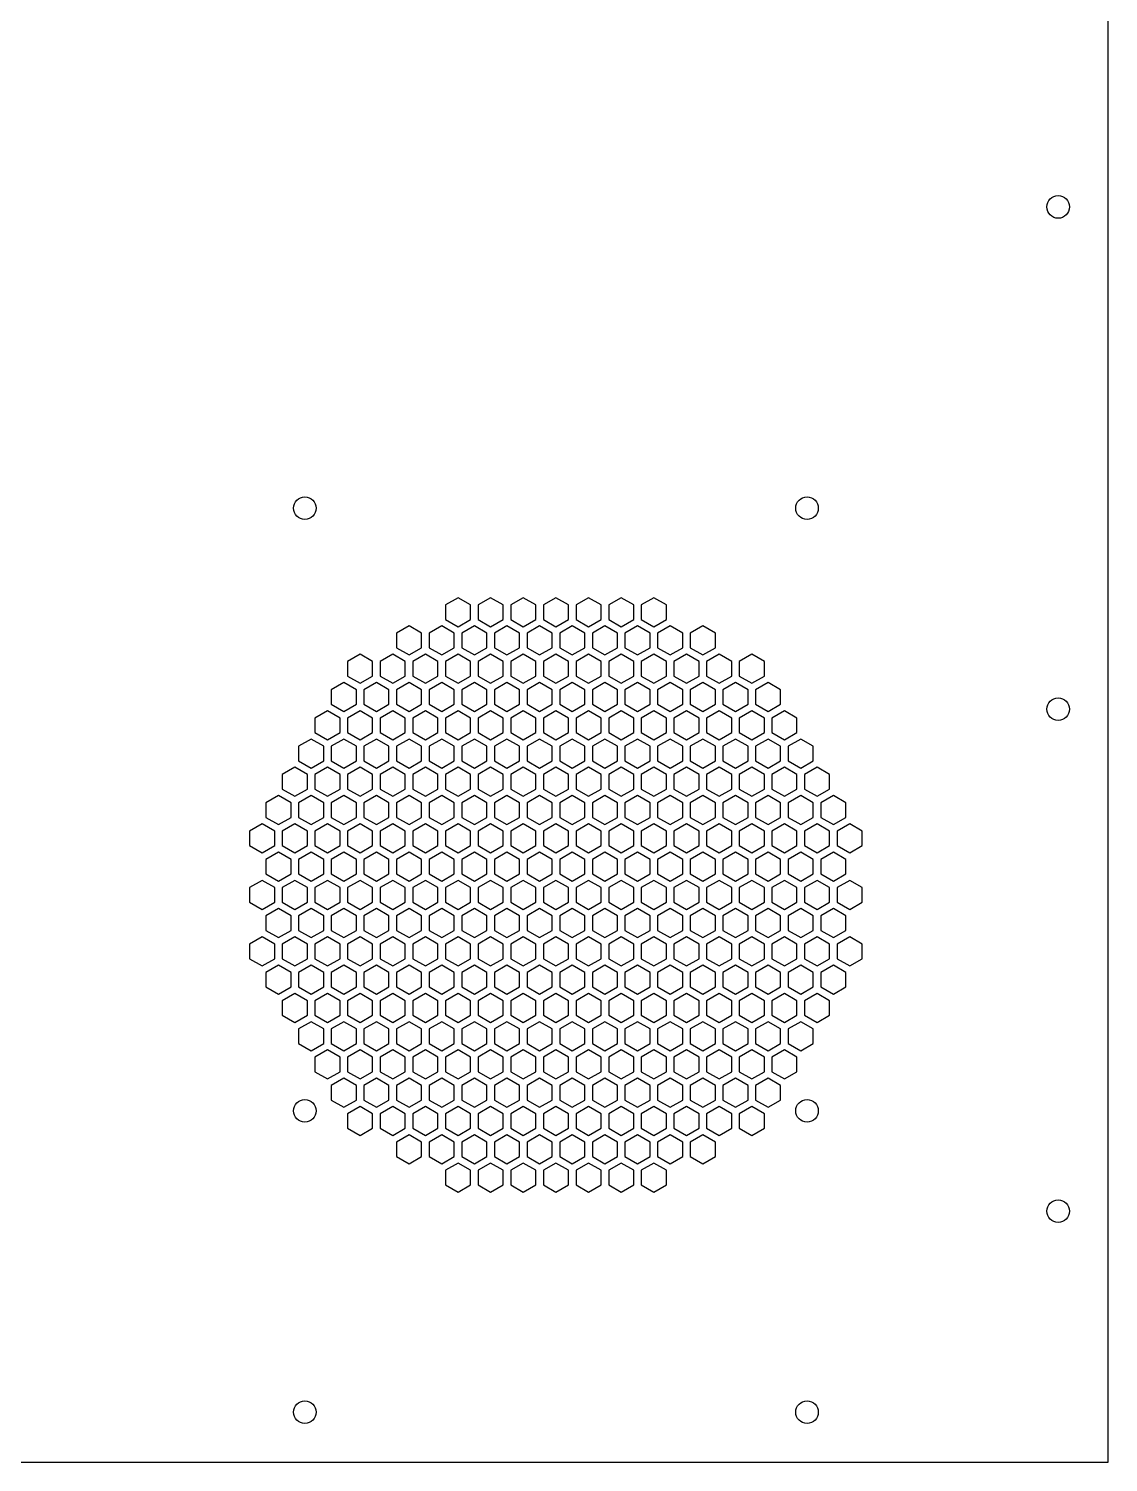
# Model space of a CAD drawing. Header units: millimetres. Extents: x 0 to 430, y 0 to 571.
# Drawn here: x 215 to 430, y 0 to 285.5 of the extents above; entities that cross this region are included whole.
import ezdxf

# ---------------------------------------------------------------- set-up
doc = ezdxf.new("R2010")
doc.units = ezdxf.units.MM
doc.layers.add('CUT', color=1, linetype='CONTINUOUS')

msp = doc.modelspace()

# ---------------------------------------------------------------- linework, layer by layer
at = {"layer": 'CUT'}
for p, q in [((430, 0), (430, 571)), ((0, 0), (430, 0))]:
    msp.add_line(p, q, dxfattribs=at)
for points in [[(303, 170.735), (300.5, 172.1784), (298, 170.735), (298, 167.8483), (300.5, 166.4049), (303, 167.8483)], [(309.5, 170.735), (307, 172.1784), (304.5, 170.735), (304.5, 167.8483), (307, 166.4049), (309.5, 167.8483)], [(316, 170.735), (313.5, 172.1784), (311, 170.735), (311, 167.8483), (313.5, 166.4049), (316, 167.8483)], [(322.5, 170.735), (320, 172.1784), (317.5, 170.735), (317.5, 167.8483), (320, 166.4049), (322.5, 167.8483)], [(329, 170.735), (326.5, 172.1784), (324, 170.735), (324, 167.8483), (326.5, 166.4049), (329, 167.8483)], [(335.5, 170.735), (333, 172.1784), (330.5, 170.735), (330.5, 167.8483), (333, 166.4049), (335.5, 167.8483)], [(342, 170.735), (339.5, 172.1784), (337, 170.735), (337, 167.8483), (339.5, 166.4049), (342, 167.8483)], [(293.25, 165.1059), (290.75, 166.5492), (288.25, 165.1059), (288.25, 162.2191), (290.75, 160.7757), (293.25, 162.2191)], [(299.75, 165.1059), (297.25, 166.5492), (294.75, 165.1059), (294.75, 162.2191), (297.25, 160.7757), (299.75, 162.2191)], [(306.25, 165.1059), (303.75, 166.5492), (301.25, 165.1059), (301.25, 162.2191), (303.75, 160.7757), (306.25, 162.2191)], [(312.75, 165.1059), (310.25, 166.5492), (307.75, 165.1059), (307.75, 162.2191), (310.25, 160.7757), (312.75, 162.2191)], [(319.25, 165.1059), (316.75, 166.5492), (314.25, 165.1059), (314.25, 162.2191), (316.75, 160.7757), (319.25, 162.2191)], [(325.75, 165.1059), (323.25, 166.5492), (320.75, 165.1059), (320.75, 162.2191), (323.25, 160.7757), (325.75, 162.2191)], [(332.25, 165.1059), (329.75, 166.5492), (327.25, 165.1059), (327.25, 162.2191), (329.75, 160.7757), (332.25, 162.2191)], [(338.75, 165.1059), (336.25, 166.5492), (333.75, 165.1059), (333.75, 162.2191), (336.25, 160.7757), (338.75, 162.2191)], [(345.25, 165.1059), (342.75, 166.5492), (340.25, 165.1059), (340.25, 162.2191), (342.75, 160.7757), (345.25, 162.2191)], [(351.75, 165.1059), (349.25, 166.5492), (346.75, 165.1059), (346.75, 162.2191), (349.25, 160.7757), (351.75, 162.2191)], [(283.5, 159.4767), (281, 160.9201), (278.5, 159.4767), (278.5, 156.5899), (281, 155.1466), (283.5, 156.5899)], [(290, 159.4767), (287.5, 160.9201), (285, 159.4767), (285, 156.5899), (287.5, 155.1466), (290, 156.5899)], [(296.5, 159.4767), (294, 160.9201), (291.5, 159.4767), (291.5, 156.5899), (294, 155.1466), (296.5, 156.5899)], [(303, 159.4767), (300.5, 160.9201), (298, 159.4767), (298, 156.5899), (300.5, 155.1466), (303, 156.5899)], [(309.5, 159.4767), (307, 160.9201), (304.5, 159.4767), (304.5, 156.5899), (307, 155.1466), (309.5, 156.5899)], [(316, 159.4767), (313.5, 160.9201), (311, 159.4767), (311, 156.5899), (313.5, 155.1466), (316, 156.5899)], [(322.5, 159.4767), (320, 160.9201), (317.5, 159.4767), (317.5, 156.5899), (320, 155.1466), (322.5, 156.5899)], [(329, 159.4767), (326.5, 160.9201), (324, 159.4767), (324, 156.5899), (326.5, 155.1466), (329, 156.5899)], [(335.5, 159.4767), (333, 160.9201), (330.5, 159.4767), (330.5, 156.5899), (333, 155.1466), (335.5, 156.5899)], [(342, 159.4767), (339.5, 160.9201), (337, 159.4767), (337, 156.5899), (339.5, 155.1466), (342, 156.5899)], [(348.5, 159.4767), (346, 160.9201), (343.5, 159.4767), (343.5, 156.5899), (346, 155.1466), (348.5, 156.5899)], [(355, 159.4767), (352.5, 160.9201), (350, 159.4767), (350, 156.5899), (352.5, 155.1466), (355, 156.5899)], [(361.5, 159.4767), (359, 160.9201), (356.5, 159.4767), (356.5, 156.5899), (359, 155.1466), (361.5, 156.5899)], [(280.25, 153.8475), (277.75, 155.2909), (275.25, 153.8475), (275.25, 150.9608), (277.75, 149.5174), (280.25, 150.9608)], [(286.75, 153.8475), (284.25, 155.2909), (281.75, 153.8475), (281.75, 150.9608), (284.25, 149.5174), (286.75, 150.9608)], [(293.25, 153.8475), (290.75, 155.2909), (288.25, 153.8475), (288.25, 150.9608), (290.75, 149.5174), (293.25, 150.9608)], [(299.75, 153.8475), (297.25, 155.2909), (294.75, 153.8475), (294.75, 150.9608), (297.25, 149.5174), (299.75, 150.9608)], [(306.25, 153.8475), (303.75, 155.2909), (301.25, 153.8475), (301.25, 150.9608), (303.75, 149.5174), (306.25, 150.9608)], [(312.75, 153.8475), (310.25, 155.2909), (307.75, 153.8475), (307.75, 150.9608), (310.25, 149.5174), (312.75, 150.9608)], [(319.25, 153.8475), (316.75, 155.2909), (314.25, 153.8475), (314.25, 150.9608), (316.75, 149.5174), (319.25, 150.9608)], [(325.75, 153.8475), (323.25, 155.2909), (320.75, 153.8475), (320.75, 150.9608), (323.25, 149.5174), (325.75, 150.9608)], [(332.25, 153.8475), (329.75, 155.2909), (327.25, 153.8475), (327.25, 150.9608), (329.75, 149.5174), (332.25, 150.9608)], [(338.75, 153.8475), (336.25, 155.2909), (333.75, 153.8475), (333.75, 150.9608), (336.25, 149.5174), (338.75, 150.9608)], [(345.25, 153.8475), (342.75, 155.2909), (340.25, 153.8475), (340.25, 150.9608), (342.75, 149.5174), (345.25, 150.9608)], [(351.75, 153.8475), (349.25, 155.2909), (346.75, 153.8475), (346.75, 150.9608), (349.25, 149.5174), (351.75, 150.9608)], [(358.25, 153.8475), (355.75, 155.2909), (353.25, 153.8475), (353.25, 150.9608), (355.75, 149.5174), (358.25, 150.9608)], [(364.75, 153.8475), (362.25, 155.2909), (359.75, 153.8475), (359.75, 150.9608), (362.25, 149.5174), (364.75, 150.9608)], [(277, 148.2184), (274.5, 149.6617), (272, 148.2184), (272, 145.3316), (274.5, 143.8882), (277, 145.3316)], [(283.5, 148.2184), (281, 149.6617), (278.5, 148.2184), (278.5, 145.3316), (281, 143.8882), (283.5, 145.3316)], [(290, 148.2184), (287.5, 149.6617), (285, 148.2184), (285, 145.3316), (287.5, 143.8882), (290, 145.3316)], [(296.5, 148.2184), (294, 149.6617), (291.5, 148.2184), (291.5, 145.3316), (294, 143.8882), (296.5, 145.3316)], [(303, 148.2184), (300.5, 149.6617), (298, 148.2184), (298, 145.3316), (300.5, 143.8882), (303, 145.3316)], [(309.5, 148.2184), (307, 149.6617), (304.5, 148.2184), (304.5, 145.3316), (307, 143.8882), (309.5, 145.3316)], [(316, 148.2184), (313.5, 149.6617), (311, 148.2184), (311, 145.3316), (313.5, 143.8882), (316, 145.3316)], [(322.5, 148.2184), (320, 149.6617), (317.5, 148.2184), (317.5, 145.3316), (320, 143.8882), (322.5, 145.3316)], [(329, 148.2184), (326.5, 149.6617), (324, 148.2184), (324, 145.3316), (326.5, 143.8882), (329, 145.3316)], [(335.5, 148.2184), (333, 149.6617), (330.5, 148.2184), (330.5, 145.3316), (333, 143.8882), (335.5, 145.3316)], [(342, 148.2184), (339.5, 149.6617), (337, 148.2184), (337, 145.3316), (339.5, 143.8882), (342, 145.3316)], [(348.5, 148.2184), (346, 149.6617), (343.5, 148.2184), (343.5, 145.3316), (346, 143.8882), (348.5, 145.3316)], [(355, 148.2184), (352.5, 149.6617), (350, 148.2184), (350, 145.3316), (352.5, 143.8882), (355, 145.3316)], [(361.5, 148.2184), (359, 149.6617), (356.5, 148.2184), (356.5, 145.3316), (359, 143.8882), (361.5, 145.3316)], [(368, 148.2184), (365.5, 149.6617), (363, 148.2184), (363, 145.3316), (365.5, 143.8882), (368, 145.3316)], [(273.75, 142.5892), (271.25, 144.0326), (268.75, 142.5892), (268.75, 139.7024), (271.25, 138.2591), (273.75, 139.7024)], [(280.25, 142.5892), (277.75, 144.0326), (275.25, 142.5892), (275.25, 139.7024), (277.75, 138.2591), (280.25, 139.7024)], [(286.75, 142.5892), (284.25, 144.0326), (281.75, 142.5892), (281.75, 139.7024), (284.25, 138.2591), (286.75, 139.7024)], [(293.25, 142.5892), (290.75, 144.0326), (288.25, 142.5892), (288.25, 139.7024), (290.75, 138.2591), (293.25, 139.7024)], [(299.75, 142.5892), (297.25, 144.0326), (294.75, 142.5892), (294.75, 139.7024), (297.25, 138.2591), (299.75, 139.7024)], [(306.25, 142.5892), (303.75, 144.0326), (301.25, 142.5892), (301.25, 139.7024), (303.75, 138.2591), (306.25, 139.7024)], [(312.75, 142.5892), (310.25, 144.0326), (307.75, 142.5892), (307.75, 139.7024), (310.25, 138.2591), (312.75, 139.7024)], [(319.25, 142.5892), (316.75, 144.0326), (314.25, 142.5892), (314.25, 139.7024), (316.75, 138.2591), (319.25, 139.7024)], [(325.75, 142.5892), (323.25, 144.0326), (320.75, 142.5892), (320.75, 139.7024), (323.25, 138.2591), (325.75, 139.7024)], [(332.25, 142.5892), (329.75, 144.0326), (327.25, 142.5892), (327.25, 139.7024), (329.75, 138.2591), (332.25, 139.7024)], [(338.75, 142.5892), (336.25, 144.0326), (333.75, 142.5892), (333.75, 139.7024), (336.25, 138.2591), (338.75, 139.7024)], [(345.25, 142.5892), (342.75, 144.0326), (340.25, 142.5892), (340.25, 139.7024), (342.75, 138.2591), (345.25, 139.7024)], [(351.75, 142.5892), (349.25, 144.0326), (346.75, 142.5892), (346.75, 139.7024), (349.25, 138.2591), (351.75, 139.7024)], [(358.25, 142.5892), (355.75, 144.0326), (353.25, 142.5892), (353.25, 139.7024), (355.75, 138.2591), (358.25, 139.7024)], [(364.75, 142.5892), (362.25, 144.0326), (359.75, 142.5892), (359.75, 139.7024), (362.25, 138.2591), (364.75, 139.7024)], [(371.25, 142.5892), (368.75, 144.0326), (366.25, 142.5892), (366.25, 139.7024), (368.75, 138.2591), (371.25, 139.7024)], [(270.5, 136.96), (268, 138.4034), (265.5, 136.96), (265.5, 134.0733), (268, 132.6299), (270.5, 134.0733)], [(277, 136.96), (274.5, 138.4034), (272, 136.96), (272, 134.0733), (274.5, 132.6299), (277, 134.0733)], [(283.5, 136.96), (281, 138.4034), (278.5, 136.96), (278.5, 134.0733), (281, 132.6299), (283.5, 134.0733)], [(290, 136.96), (287.5, 138.4034), (285, 136.96), (285, 134.0733), (287.5, 132.6299), (290, 134.0733)], [(296.5, 136.96), (294, 138.4034), (291.5, 136.96), (291.5, 134.0733), (294, 132.6299), (296.5, 134.0733)], [(303, 136.96), (300.5, 138.4034), (298, 136.96), (298, 134.0733), (300.5, 132.6299), (303, 134.0733)], [(309.5, 136.96), (307, 138.4034), (304.5, 136.96), (304.5, 134.0733), (307, 132.6299), (309.5, 134.0733)], [(316, 136.96), (313.5, 138.4034), (311, 136.96), (311, 134.0733), (313.5, 132.6299), (316, 134.0733)], [(322.5, 136.96), (320, 138.4034), (317.5, 136.96), (317.5, 134.0733), (320, 132.6299), (322.5, 134.0733)], [(329, 136.96), (326.5, 138.4034), (324, 136.96), (324, 134.0733), (326.5, 132.6299), (329, 134.0733)], [(335.5, 136.96), (333, 138.4034), (330.5, 136.96), (330.5, 134.0733), (333, 132.6299), (335.5, 134.0733)], [(342, 136.96), (339.5, 138.4034), (337, 136.96), (337, 134.0733), (339.5, 132.6299), (342, 134.0733)], [(348.5, 136.96), (346, 138.4034), (343.5, 136.96), (343.5, 134.0733), (346, 132.6299), (348.5, 134.0733)], [(355, 136.96), (352.5, 138.4034), (350, 136.96), (350, 134.0733), (352.5, 132.6299), (355, 134.0733)], [(361.5, 136.96), (359, 138.4034), (356.5, 136.96), (356.5, 134.0733), (359, 132.6299), (361.5, 134.0733)], [(368, 136.96), (365.5, 138.4034), (363, 136.96), (363, 134.0733), (365.5, 132.6299), (368, 134.0733)], [(374.5, 136.96), (372, 138.4034), (369.5, 136.96), (369.5, 134.0733), (372, 132.6299), (374.5, 134.0733)], [(267.25, 131.3309), (264.75, 132.7742), (262.25, 131.3309), (262.25, 128.4441), (264.75, 127.0007), (267.25, 128.4441)], [(273.75, 131.3309), (271.25, 132.7742), (268.75, 131.3309), (268.75, 128.4441), (271.25, 127.0007), (273.75, 128.4441)], [(280.25, 131.3309), (277.75, 132.7742), (275.25, 131.3309), (275.25, 128.4441), (277.75, 127.0007), (280.25, 128.4441)], [(286.75, 131.3309), (284.25, 132.7742), (281.75, 131.3309), (281.75, 128.4441), (284.25, 127.0007), (286.75, 128.4441)], [(293.25, 131.3309), (290.75, 132.7742), (288.25, 131.3309), (288.25, 128.4441), (290.75, 127.0007), (293.25, 128.4441)], [(299.75, 131.3309), (297.25, 132.7742), (294.75, 131.3309), (294.75, 128.4441), (297.25, 127.0007), (299.75, 128.4441)], [(306.25, 131.3309), (303.75, 132.7742), (301.25, 131.3309), (301.25, 128.4441), (303.75, 127.0007), (306.25, 128.4441)], [(312.75, 131.3309), (310.25, 132.7742), (307.75, 131.3309), (307.75, 128.4441), (310.25, 127.0007), (312.75, 128.4441)], [(319.25, 131.3309), (316.75, 132.7742), (314.25, 131.3309), (314.25, 128.4441), (316.75, 127.0007), (319.25, 128.4441)], [(325.75, 131.3309), (323.25, 132.7742), (320.75, 131.3309), (320.75, 128.4441), (323.25, 127.0007), (325.75, 128.4441)], [(332.25, 131.3309), (329.75, 132.7742), (327.25, 131.3309), (327.25, 128.4441), (329.75, 127.0007), (332.25, 128.4441)], [(338.75, 131.3309), (336.25, 132.7742), (333.75, 131.3309), (333.75, 128.4441), (336.25, 127.0007), (338.75, 128.4441)], [(345.25, 131.3309), (342.75, 132.7742), (340.25, 131.3309), (340.25, 128.4441), (342.75, 127.0007), (345.25, 128.4441)], [(351.75, 131.3309), (349.25, 132.7742), (346.75, 131.3309), (346.75, 128.4441), (349.25, 127.0007), (351.75, 128.4441)], [(358.25, 131.3309), (355.75, 132.7742), (353.25, 131.3309), (353.25, 128.4441), (355.75, 127.0007), (358.25, 128.4441)], [(364.75, 131.3309), (362.25, 132.7742), (359.75, 131.3309), (359.75, 128.4441), (362.25, 127.0007), (364.75, 128.4441)], [(371.25, 131.3309), (368.75, 132.7742), (366.25, 131.3309), (366.25, 128.4441), (368.75, 127.0007), (371.25, 128.4441)], [(377.75, 131.3309), (375.25, 132.7742), (372.75, 131.3309), (372.75, 128.4441), (375.25, 127.0007), (377.75, 128.4441)], [(264, 125.7017), (261.5, 127.1451), (259, 125.7017), (259, 122.815), (261.5, 121.3716), (264, 122.815)], [(270.5, 125.7017), (268, 127.1451), (265.5, 125.7017), (265.5, 122.815), (268, 121.3716), (270.5, 122.815)], [(277, 125.7017), (274.5, 127.1451), (272, 125.7017), (272, 122.815), (274.5, 121.3716), (277, 122.815)], [(283.5, 125.7017), (281, 127.1451), (278.5, 125.7017), (278.5, 122.815), (281, 121.3716), (283.5, 122.815)], [(290, 125.7017), (287.5, 127.1451), (285, 125.7017), (285, 122.815), (287.5, 121.3716), (290, 122.815)], [(296.5, 125.7017), (294, 127.1451), (291.5, 125.7017), (291.5, 122.815), (294, 121.3716), (296.5, 122.815)], [(303, 125.7017), (300.5, 127.1451), (298, 125.7017), (298, 122.815), (300.5, 121.3716), (303, 122.815)], [(309.5, 125.7017), (307, 127.1451), (304.5, 125.7017), (304.5, 122.815), (307, 121.3716), (309.5, 122.815)], [(316, 125.7017), (313.5, 127.1451), (311, 125.7017), (311, 122.815), (313.5, 121.3716), (316, 122.815)], [(322.5, 125.7017), (320, 127.1451), (317.5, 125.7017), (317.5, 122.815), (320, 121.3716), (322.5, 122.815)], [(329, 125.7017), (326.5, 127.1451), (324, 125.7017), (324, 122.815), (326.5, 121.3716), (329, 122.815)], [(335.5, 125.7017), (333, 127.1451), (330.5, 125.7017), (330.5, 122.815), (333, 121.3716), (335.5, 122.815)], [(342, 125.7017), (339.5, 127.1451), (337, 125.7017), (337, 122.815), (339.5, 121.3716), (342, 122.815)], [(348.5, 125.7017), (346, 127.1451), (343.5, 125.7017), (343.5, 122.815), (346, 121.3716), (348.5, 122.815)], [(355, 125.7017), (352.5, 127.1451), (350, 125.7017), (350, 122.815), (352.5, 121.3716), (355, 122.815)], [(361.5, 125.7017), (359, 127.1451), (356.5, 125.7017), (356.5, 122.815), (359, 121.3716), (361.5, 122.815)], [(368, 125.7017), (365.5, 127.1451), (363, 125.7017), (363, 122.815), (365.5, 121.3716), (368, 122.815)], [(374.5, 125.7017), (372, 127.1451), (369.5, 125.7017), (369.5, 122.815), (372, 121.3716), (374.5, 122.815)], [(381, 125.7017), (378.5, 127.1451), (376, 125.7017), (376, 122.815), (378.5, 121.3716), (381, 122.815)], [(267.25, 120.0725), (264.75, 121.5159), (262.25, 120.0725), (262.25, 117.1858), (264.75, 115.7424), (267.25, 117.1858)], [(273.75, 120.0725), (271.25, 121.5159), (268.75, 120.0725), (268.75, 117.1858), (271.25, 115.7424), (273.75, 117.1858)], [(280.25, 120.0725), (277.75, 121.5159), (275.25, 120.0725), (275.25, 117.1858), (277.75, 115.7424), (280.25, 117.1858)], [(286.75, 120.0725), (284.25, 121.5159), (281.75, 120.0725), (281.75, 117.1858), (284.25, 115.7424), (286.75, 117.1858)], [(293.25, 120.0725), (290.75, 121.5159), (288.25, 120.0725), (288.25, 117.1858), (290.75, 115.7424), (293.25, 117.1858)], [(299.75, 120.0725), (297.25, 121.5159), (294.75, 120.0725), (294.75, 117.1858), (297.25, 115.7424), (299.75, 117.1858)], [(306.25, 120.0725), (303.75, 121.5159), (301.25, 120.0725), (301.25, 117.1858), (303.75, 115.7424), (306.25, 117.1858)], [(312.75, 120.0725), (310.25, 121.5159), (307.75, 120.0725), (307.75, 117.1858), (310.25, 115.7424), (312.75, 117.1858)], [(319.25, 120.0725), (316.75, 121.5159), (314.25, 120.0725), (314.25, 117.1858), (316.75, 115.7424), (319.25, 117.1858)], [(325.75, 120.0725), (323.25, 121.5159), (320.75, 120.0725), (320.75, 117.1858), (323.25, 115.7424), (325.75, 117.1858)], [(332.25, 120.0725), (329.75, 121.5159), (327.25, 120.0725), (327.25, 117.1858), (329.75, 115.7424), (332.25, 117.1858)], [(338.75, 120.0725), (336.25, 121.5159), (333.75, 120.0725), (333.75, 117.1858), (336.25, 115.7424), (338.75, 117.1858)], [(345.25, 120.0725), (342.75, 121.5159), (340.25, 120.0725), (340.25, 117.1858), (342.75, 115.7424), (345.25, 117.1858)], [(351.75, 120.0725), (349.25, 121.5159), (346.75, 120.0725), (346.75, 117.1858), (349.25, 115.7424), (351.75, 117.1858)], [(358.25, 120.0725), (355.75, 121.5159), (353.25, 120.0725), (353.25, 117.1858), (355.75, 115.7424), (358.25, 117.1858)], [(364.75, 120.0725), (362.25, 121.5159), (359.75, 120.0725), (359.75, 117.1858), (362.25, 115.7424), (364.75, 117.1858)], [(371.25, 120.0725), (368.75, 121.5159), (366.25, 120.0725), (366.25, 117.1858), (368.75, 115.7424), (371.25, 117.1858)], [(377.75, 120.0725), (375.25, 121.5159), (372.75, 120.0725), (372.75, 117.1858), (375.25, 115.7424), (377.75, 117.1858)], [(264, 114.4434), (261.5, 115.8868), (259, 114.4434), (259, 111.5566), (261.5, 110.1132), (264, 111.5566)], [(270.5, 114.4434), (268, 115.8868), (265.5, 114.4434), (265.5, 111.5566), (268, 110.1132), (270.5, 111.5566)], [(277, 114.4434), (274.5, 115.8868), (272, 114.4434), (272, 111.5566), (274.5, 110.1132), (277, 111.5566)], [(283.5, 114.4434), (281, 115.8868), (278.5, 114.4434), (278.5, 111.5566), (281, 110.1132), (283.5, 111.5566)], [(290, 114.4434), (287.5, 115.8868), (285, 114.4434), (285, 111.5566), (287.5, 110.1132), (290, 111.5566)], [(296.5, 114.4434), (294, 115.8868), (291.5, 114.4434), (291.5, 111.5566), (294, 110.1132), (296.5, 111.5566)], [(303, 114.4434), (300.5, 115.8868), (298, 114.4434), (298, 111.5566), (300.5, 110.1132), (303, 111.5566)], [(309.5, 114.4434), (307, 115.8868), (304.5, 114.4434), (304.5, 111.5566), (307, 110.1132), (309.5, 111.5566)], [(316, 114.4434), (313.5, 115.8868), (311, 114.4434), (311, 111.5566), (313.5, 110.1132), (316, 111.5566)], [(322.5, 114.4434), (320, 115.8868), (317.5, 114.4434), (317.5, 111.5566), (320, 110.1132), (322.5, 111.5566)], [(329, 114.4434), (326.5, 115.8868), (324, 114.4434), (324, 111.5566), (326.5, 110.1132), (329, 111.5566)], [(335.5, 114.4434), (333, 115.8868), (330.5, 114.4434), (330.5, 111.5566), (333, 110.1132), (335.5, 111.5566)], [(342, 114.4434), (339.5, 115.8868), (337, 114.4434), (337, 111.5566), (339.5, 110.1132), (342, 111.5566)], [(348.5, 114.4434), (346, 115.8868), (343.5, 114.4434), (343.5, 111.5566), (346, 110.1132), (348.5, 111.5566)], [(355, 114.4434), (352.5, 115.8868), (350, 114.4434), (350, 111.5566), (352.5, 110.1132), (355, 111.5566)], [(361.5, 114.4434), (359, 115.8868), (356.5, 114.4434), (356.5, 111.5566), (359, 110.1132), (361.5, 111.5566)], [(368, 114.4434), (365.5, 115.8868), (363, 114.4434), (363, 111.5566), (365.5, 110.1132), (368, 111.5566)], [(374.5, 114.4434), (372, 115.8868), (369.5, 114.4434), (369.5, 111.5566), (372, 110.1132), (374.5, 111.5566)], [(381, 114.4434), (378.5, 115.8868), (376, 114.4434), (376, 111.5566), (378.5, 110.1132), (381, 111.5566)], [(267.25, 108.8142), (264.75, 110.2576), (262.25, 108.8142), (262.25, 105.9275), (264.75, 104.4841), (267.25, 105.9275)], [(273.75, 108.8142), (271.25, 110.2576), (268.75, 108.8142), (268.75, 105.9275), (271.25, 104.4841), (273.75, 105.9275)], [(280.25, 108.8142), (277.75, 110.2576), (275.25, 108.8142), (275.25, 105.9275), (277.75, 104.4841), (280.25, 105.9275)], [(286.75, 108.8142), (284.25, 110.2576), (281.75, 108.8142), (281.75, 105.9275), (284.25, 104.4841), (286.75, 105.9275)], [(293.25, 108.8142), (290.75, 110.2576), (288.25, 108.8142), (288.25, 105.9275), (290.75, 104.4841), (293.25, 105.9275)], [(299.75, 108.8142), (297.25, 110.2576), (294.75, 108.8142), (294.75, 105.9275), (297.25, 104.4841), (299.75, 105.9275)], [(306.25, 108.8142), (303.75, 110.2576), (301.25, 108.8142), (301.25, 105.9275), (303.75, 104.4841), (306.25, 105.9275)], [(312.75, 108.8142), (310.25, 110.2576), (307.75, 108.8142), (307.75, 105.9275), (310.25, 104.4841), (312.75, 105.9275)], [(319.25, 108.8142), (316.75, 110.2576), (314.25, 108.8142), (314.25, 105.9275), (316.75, 104.4841), (319.25, 105.9275)], [(325.75, 108.8142), (323.25, 110.2576), (320.75, 108.8142), (320.75, 105.9275), (323.25, 104.4841), (325.75, 105.9275)], [(332.25, 108.8142), (329.75, 110.2576), (327.25, 108.8142), (327.25, 105.9275), (329.75, 104.4841), (332.25, 105.9275)], [(338.75, 108.8142), (336.25, 110.2576), (333.75, 108.8142), (333.75, 105.9275), (336.25, 104.4841), (338.75, 105.9275)], [(345.25, 108.8142), (342.75, 110.2576), (340.25, 108.8142), (340.25, 105.9275), (342.75, 104.4841), (345.25, 105.9275)], [(351.75, 108.8142), (349.25, 110.2576), (346.75, 108.8142), (346.75, 105.9275), (349.25, 104.4841), (351.75, 105.9275)], [(358.25, 108.8142), (355.75, 110.2576), (353.25, 108.8142), (353.25, 105.9275), (355.75, 104.4841), (358.25, 105.9275)], [(364.75, 108.8142), (362.25, 110.2576), (359.75, 108.8142), (359.75, 105.9275), (362.25, 104.4841), (364.75, 105.9275)], [(371.25, 108.8142), (368.75, 110.2576), (366.25, 108.8142), (366.25, 105.9275), (368.75, 104.4841), (371.25, 105.9275)], [(377.75, 108.8142), (375.25, 110.2576), (372.75, 108.8142), (372.75, 105.9275), (375.25, 104.4841), (377.75, 105.9275)], [(264, 103.185), (261.5, 104.6284), (259, 103.185), (259, 100.2983), (261.5, 98.8549), (264, 100.2983)], [(270.5, 103.185), (268, 104.6284), (265.5, 103.185), (265.5, 100.2983), (268, 98.8549), (270.5, 100.2983)], [(277, 103.185), (274.5, 104.6284), (272, 103.185), (272, 100.2983), (274.5, 98.8549), (277, 100.2983)], [(283.5, 103.185), (281, 104.6284), (278.5, 103.185), (278.5, 100.2983), (281, 98.8549), (283.5, 100.2983)], [(290, 103.185), (287.5, 104.6284), (285, 103.185), (285, 100.2983), (287.5, 98.8549), (290, 100.2983)], [(296.5, 103.185), (294, 104.6284), (291.5, 103.185), (291.5, 100.2983), (294, 98.8549), (296.5, 100.2983)], [(303, 103.185), (300.5, 104.6284), (298, 103.185), (298, 100.2983), (300.5, 98.8549), (303, 100.2983)], [(309.5, 103.185), (307, 104.6284), (304.5, 103.185), (304.5, 100.2983), (307, 98.8549), (309.5, 100.2983)], [(316, 103.185), (313.5, 104.6284), (311, 103.185), (311, 100.2983), (313.5, 98.8549), (316, 100.2983)], [(322.5, 103.185), (320, 104.6284), (317.5, 103.185), (317.5, 100.2983), (320, 98.8549), (322.5, 100.2983)], [(329, 103.185), (326.5, 104.6284), (324, 103.185), (324, 100.2983), (326.5, 98.8549), (329, 100.2983)], [(335.5, 103.185), (333, 104.6284), (330.5, 103.185), (330.5, 100.2983), (333, 98.8549), (335.5, 100.2983)], [(342, 103.185), (339.5, 104.6284), (337, 103.185), (337, 100.2983), (339.5, 98.8549), (342, 100.2983)], [(348.5, 103.185), (346, 104.6284), (343.5, 103.185), (343.5, 100.2983), (346, 98.8549), (348.5, 100.2983)], [(355, 103.185), (352.5, 104.6284), (350, 103.185), (350, 100.2983), (352.5, 98.8549), (355, 100.2983)], [(361.5, 103.185), (359, 104.6284), (356.5, 103.185), (356.5, 100.2983), (359, 98.8549), (361.5, 100.2983)], [(368, 103.185), (365.5, 104.6284), (363, 103.185), (363, 100.2983), (365.5, 98.8549), (368, 100.2983)], [(374.5, 103.185), (372, 104.6284), (369.5, 103.185), (369.5, 100.2983), (372, 98.8549), (374.5, 100.2983)], [(381, 103.185), (378.5, 104.6284), (376, 103.185), (376, 100.2983), (378.5, 98.8549), (381, 100.2983)], [(267.25, 97.5559), (264.75, 98.9993), (262.25, 97.5559), (262.25, 94.6691), (264.75, 93.2258), (267.25, 94.6691)], [(273.75, 97.5559), (271.25, 98.9993), (268.75, 97.5559), (268.75, 94.6691), (271.25, 93.2258), (273.75, 94.6691)], [(280.25, 97.5559), (277.75, 98.9993), (275.25, 97.5559), (275.25, 94.6691), (277.75, 93.2258), (280.25, 94.6691)], [(286.75, 97.5559), (284.25, 98.9993), (281.75, 97.5559), (281.75, 94.6691), (284.25, 93.2258), (286.75, 94.6691)], [(293.25, 97.5559), (290.75, 98.9993), (288.25, 97.5559), (288.25, 94.6691), (290.75, 93.2258), (293.25, 94.6691)], [(299.75, 97.5559), (297.25, 98.9993), (294.75, 97.5559), (294.75, 94.6691), (297.25, 93.2258), (299.75, 94.6691)], [(306.25, 97.5559), (303.75, 98.9993), (301.25, 97.5559), (301.25, 94.6691), (303.75, 93.2258), (306.25, 94.6691)], [(312.75, 97.5559), (310.25, 98.9993), (307.75, 97.5559), (307.75, 94.6691), (310.25, 93.2258), (312.75, 94.6691)], [(319.25, 97.5559), (316.75, 98.9993), (314.25, 97.5559), (314.25, 94.6691), (316.75, 93.2258), (319.25, 94.6691)], [(325.75, 97.5559), (323.25, 98.9993), (320.75, 97.5559), (320.75, 94.6691), (323.25, 93.2258), (325.75, 94.6691)], [(332.25, 97.5559), (329.75, 98.9993), (327.25, 97.5559), (327.25, 94.6691), (329.75, 93.2258), (332.25, 94.6691)], [(338.75, 97.5559), (336.25, 98.9993), (333.75, 97.5559), (333.75, 94.6691), (336.25, 93.2258), (338.75, 94.6691)], [(345.25, 97.5559), (342.75, 98.9993), (340.25, 97.5559), (340.25, 94.6691), (342.75, 93.2258), (345.25, 94.6691)], [(351.75, 97.5559), (349.25, 98.9993), (346.75, 97.5559), (346.75, 94.6691), (349.25, 93.2258), (351.75, 94.6691)], [(358.25, 97.5559), (355.75, 98.9993), (353.25, 97.5559), (353.25, 94.6691), (355.75, 93.2258), (358.25, 94.6691)], [(364.75, 97.5559), (362.25, 98.9993), (359.75, 97.5559), (359.75, 94.6691), (362.25, 93.2258), (364.75, 94.6691)], [(371.25, 97.5559), (368.75, 98.9993), (366.25, 97.5559), (366.25, 94.6691), (368.75, 93.2258), (371.25, 94.6691)], [(377.75, 97.5559), (375.25, 98.9993), (372.75, 97.5559), (372.75, 94.6691), (375.25, 93.2258), (377.75, 94.6691)], [(270.5, 91.9267), (268, 93.3701), (265.5, 91.9267), (265.5, 89.04), (268, 87.5966), (270.5, 89.04)], [(277, 91.9267), (274.5, 93.3701), (272, 91.9267), (272, 89.04), (274.5, 87.5966), (277, 89.04)], [(283.5, 91.9267), (281, 93.3701), (278.5, 91.9267), (278.5, 89.04), (281, 87.5966), (283.5, 89.04)], [(290, 91.9267), (287.5, 93.3701), (285, 91.9267), (285, 89.04), (287.5, 87.5966), (290, 89.04)], [(296.5, 91.9267), (294, 93.3701), (291.5, 91.9267), (291.5, 89.04), (294, 87.5966), (296.5, 89.04)], [(303, 91.9267), (300.5, 93.3701), (298, 91.9267), (298, 89.04), (300.5, 87.5966), (303, 89.04)], [(309.5, 91.9267), (307, 93.3701), (304.5, 91.9267), (304.5, 89.04), (307, 87.5966), (309.5, 89.04)], [(316, 91.9267), (313.5, 93.3701), (311, 91.9267), (311, 89.04), (313.5, 87.5966), (316, 89.04)], [(322.5, 91.9267), (320, 93.3701), (317.5, 91.9267), (317.5, 89.04), (320, 87.5966), (322.5, 89.04)], [(329, 91.9267), (326.5, 93.3701), (324, 91.9267), (324, 89.04), (326.5, 87.5966), (329, 89.04)], [(335.5, 91.9267), (333, 93.3701), (330.5, 91.9267), (330.5, 89.04), (333, 87.5966), (335.5, 89.04)], [(342, 91.9267), (339.5, 93.3701), (337, 91.9267), (337, 89.04), (339.5, 87.5966), (342, 89.04)], [(348.5, 91.9267), (346, 93.3701), (343.5, 91.9267), (343.5, 89.04), (346, 87.5966), (348.5, 89.04)], [(355, 91.9267), (352.5, 93.3701), (350, 91.9267), (350, 89.04), (352.5, 87.5966), (355, 89.04)], [(361.5, 91.9267), (359, 93.3701), (356.5, 91.9267), (356.5, 89.04), (359, 87.5966), (361.5, 89.04)], [(368, 91.9267), (365.5, 93.3701), (363, 91.9267), (363, 89.04), (365.5, 87.5966), (368, 89.04)], [(374.5, 91.9267), (372, 93.3701), (369.5, 91.9267), (369.5, 89.04), (372, 87.5966), (374.5, 89.04)], [(273.75, 86.2976), (271.25, 87.7409), (268.75, 86.2976), (268.75, 83.4108), (271.25, 81.9674), (273.75, 83.4108)], [(280.25, 86.2976), (277.75, 87.7409), (275.25, 86.2976), (275.25, 83.4108), (277.75, 81.9674), (280.25, 83.4108)], [(286.75, 86.2976), (284.25, 87.7409), (281.75, 86.2976), (281.75, 83.4108), (284.25, 81.9674), (286.75, 83.4108)], [(293.25, 86.2976), (290.75, 87.7409), (288.25, 86.2976), (288.25, 83.4108), (290.75, 81.9674), (293.25, 83.4108)], [(299.75, 86.2976), (297.25, 87.7409), (294.75, 86.2976), (294.75, 83.4108), (297.25, 81.9674), (299.75, 83.4108)], [(306.25, 86.2976), (303.75, 87.7409), (301.25, 86.2976), (301.25, 83.4108), (303.75, 81.9674), (306.25, 83.4108)], [(312.75, 86.2976), (310.25, 87.7409), (307.75, 86.2976), (307.75, 83.4108), (310.25, 81.9674), (312.75, 83.4108)], [(319.25, 86.2976), (316.75, 87.7409), (314.25, 86.2976), (314.25, 83.4108), (316.75, 81.9674), (319.25, 83.4108)], [(325.75, 86.2976), (323.25, 87.7409), (320.75, 86.2976), (320.75, 83.4108), (323.25, 81.9674), (325.75, 83.4108)], [(332.25, 86.2976), (329.75, 87.7409), (327.25, 86.2976), (327.25, 83.4108), (329.75, 81.9674), (332.25, 83.4108)], [(338.75, 86.2976), (336.25, 87.7409), (333.75, 86.2976), (333.75, 83.4108), (336.25, 81.9674), (338.75, 83.4108)], [(345.25, 86.2976), (342.75, 87.7409), (340.25, 86.2976), (340.25, 83.4108), (342.75, 81.9674), (345.25, 83.4108)], [(351.75, 86.2976), (349.25, 87.7409), (346.75, 86.2976), (346.75, 83.4108), (349.25, 81.9674), (351.75, 83.4108)], [(358.25, 86.2976), (355.75, 87.7409), (353.25, 86.2976), (353.25, 83.4108), (355.75, 81.9674), (358.25, 83.4108)], [(364.75, 86.2976), (362.25, 87.7409), (359.75, 86.2976), (359.75, 83.4108), (362.25, 81.9674), (364.75, 83.4108)], [(371.25, 86.2976), (368.75, 87.7409), (366.25, 86.2976), (366.25, 83.4108), (368.75, 81.9674), (371.25, 83.4108)], [(277, 80.6684), (274.5, 82.1118), (272, 80.6684), (272, 77.7816), (274.5, 76.3383), (277, 77.7816)], [(283.5, 80.6684), (281, 82.1118), (278.5, 80.6684), (278.5, 77.7816), (281, 76.3383), (283.5, 77.7816)], [(290, 80.6684), (287.5, 82.1118), (285, 80.6684), (285, 77.7816), (287.5, 76.3383), (290, 77.7816)], [(296.5, 80.6684), (294, 82.1118), (291.5, 80.6684), (291.5, 77.7816), (294, 76.3383), (296.5, 77.7816)], [(303, 80.6684), (300.5, 82.1118), (298, 80.6684), (298, 77.7816), (300.5, 76.3383), (303, 77.7816)], [(309.5, 80.6684), (307, 82.1118), (304.5, 80.6684), (304.5, 77.7816), (307, 76.3383), (309.5, 77.7816)], [(316, 80.6684), (313.5, 82.1118), (311, 80.6684), (311, 77.7816), (313.5, 76.3383), (316, 77.7816)], [(322.5, 80.6684), (320, 82.1118), (317.5, 80.6684), (317.5, 77.7816), (320, 76.3383), (322.5, 77.7816)], [(329, 80.6684), (326.5, 82.1118), (324, 80.6684), (324, 77.7816), (326.5, 76.3383), (329, 77.7816)], [(335.5, 80.6684), (333, 82.1118), (330.5, 80.6684), (330.5, 77.7816), (333, 76.3383), (335.5, 77.7816)], [(342, 80.6684), (339.5, 82.1118), (337, 80.6684), (337, 77.7816), (339.5, 76.3383), (342, 77.7816)], [(348.5, 80.6684), (346, 82.1118), (343.5, 80.6684), (343.5, 77.7816), (346, 76.3383), (348.5, 77.7816)], [(355, 80.6684), (352.5, 82.1118), (350, 80.6684), (350, 77.7816), (352.5, 76.3383), (355, 77.7816)], [(361.5, 80.6684), (359, 82.1118), (356.5, 80.6684), (356.5, 77.7816), (359, 76.3383), (361.5, 77.7816)], [(368, 80.6684), (365.5, 82.1118), (363, 80.6684), (363, 77.7816), (365.5, 76.3383), (368, 77.7816)], [(280.25, 75.0392), (277.75, 76.4826), (275.25, 75.0392), (275.25, 72.1525), (277.75, 70.7091), (280.25, 72.1525)], [(286.75, 75.0392), (284.25, 76.4826), (281.75, 75.0392), (281.75, 72.1525), (284.25, 70.7091), (286.75, 72.1525)], [(293.25, 75.0392), (290.75, 76.4826), (288.25, 75.0392), (288.25, 72.1525), (290.75, 70.7091), (293.25, 72.1525)], [(299.75, 75.0392), (297.25, 76.4826), (294.75, 75.0392), (294.75, 72.1525), (297.25, 70.7091), (299.75, 72.1525)], [(306.25, 75.0392), (303.75, 76.4826), (301.25, 75.0392), (301.25, 72.1525), (303.75, 70.7091), (306.25, 72.1525)], [(312.75, 75.0392), (310.25, 76.4826), (307.75, 75.0392), (307.75, 72.1525), (310.25, 70.7091), (312.75, 72.1525)], [(319.25, 75.0392), (316.75, 76.4826), (314.25, 75.0392), (314.25, 72.1525), (316.75, 70.7091), (319.25, 72.1525)], [(325.75, 75.0392), (323.25, 76.4826), (320.75, 75.0392), (320.75, 72.1525), (323.25, 70.7091), (325.75, 72.1525)], [(332.25, 75.0392), (329.75, 76.4826), (327.25, 75.0392), (327.25, 72.1525), (329.75, 70.7091), (332.25, 72.1525)], [(338.75, 75.0392), (336.25, 76.4826), (333.75, 75.0392), (333.75, 72.1525), (336.25, 70.7091), (338.75, 72.1525)], [(345.25, 75.0392), (342.75, 76.4826), (340.25, 75.0392), (340.25, 72.1525), (342.75, 70.7091), (345.25, 72.1525)], [(351.75, 75.0392), (349.25, 76.4826), (346.75, 75.0392), (346.75, 72.1525), (349.25, 70.7091), (351.75, 72.1525)], [(358.25, 75.0392), (355.75, 76.4826), (353.25, 75.0392), (353.25, 72.1525), (355.75, 70.7091), (358.25, 72.1525)], [(364.75, 75.0392), (362.25, 76.4826), (359.75, 75.0392), (359.75, 72.1525), (362.25, 70.7091), (364.75, 72.1525)], [(283.5, 69.4101), (281, 70.8534), (278.5, 69.4101), (278.5, 66.5233), (281, 65.0799), (283.5, 66.5233)], [(290, 69.4101), (287.5, 70.8534), (285, 69.4101), (285, 66.5233), (287.5, 65.0799), (290, 66.5233)], [(296.5, 69.4101), (294, 70.8534), (291.5, 69.4101), (291.5, 66.5233), (294, 65.0799), (296.5, 66.5233)], [(303, 69.4101), (300.5, 70.8534), (298, 69.4101), (298, 66.5233), (300.5, 65.0799), (303, 66.5233)], [(309.5, 69.4101), (307, 70.8534), (304.5, 69.4101), (304.5, 66.5233), (307, 65.0799), (309.5, 66.5233)], [(316, 69.4101), (313.5, 70.8534), (311, 69.4101), (311, 66.5233), (313.5, 65.0799), (316, 66.5233)], [(322.5, 69.4101), (320, 70.8534), (317.5, 69.4101), (317.5, 66.5233), (320, 65.0799), (322.5, 66.5233)], [(329, 69.4101), (326.5, 70.8534), (324, 69.4101), (324, 66.5233), (326.5, 65.0799), (329, 66.5233)], [(335.5, 69.4101), (333, 70.8534), (330.5, 69.4101), (330.5, 66.5233), (333, 65.0799), (335.5, 66.5233)], [(342, 69.4101), (339.5, 70.8534), (337, 69.4101), (337, 66.5233), (339.5, 65.0799), (342, 66.5233)], [(348.5, 69.4101), (346, 70.8534), (343.5, 69.4101), (343.5, 66.5233), (346, 65.0799), (348.5, 66.5233)], [(355, 69.4101), (352.5, 70.8534), (350, 69.4101), (350, 66.5233), (352.5, 65.0799), (355, 66.5233)], [(361.5, 69.4101), (359, 70.8534), (356.5, 69.4101), (356.5, 66.5233), (359, 65.0799), (361.5, 66.5233)], [(293.25, 63.7809), (290.75, 65.2243), (288.25, 63.7809), (288.25, 60.8941), (290.75, 59.4508), (293.25, 60.8941)], [(299.75, 63.7809), (297.25, 65.2243), (294.75, 63.7809), (294.75, 60.8941), (297.25, 59.4508), (299.75, 60.8941)], [(306.25, 63.7809), (303.75, 65.2243), (301.25, 63.7809), (301.25, 60.8941), (303.75, 59.4508), (306.25, 60.8941)], [(312.75, 63.7809), (310.25, 65.2243), (307.75, 63.7809), (307.75, 60.8941), (310.25, 59.4508), (312.75, 60.8941)], [(319.25, 63.7809), (316.75, 65.2243), (314.25, 63.7809), (314.25, 60.8941), (316.75, 59.4508), (319.25, 60.8941)], [(325.75, 63.7809), (323.25, 65.2243), (320.75, 63.7809), (320.75, 60.8941), (323.25, 59.4508), (325.75, 60.8941)], [(332.25, 63.7809), (329.75, 65.2243), (327.25, 63.7809), (327.25, 60.8941), (329.75, 59.4508), (332.25, 60.8941)], [(338.75, 63.7809), (336.25, 65.2243), (333.75, 63.7809), (333.75, 60.8941), (336.25, 59.4508), (338.75, 60.8941)], [(345.25, 63.7809), (342.75, 65.2243), (340.25, 63.7809), (340.25, 60.8941), (342.75, 59.4508), (345.25, 60.8941)], [(351.75, 63.7809), (349.25, 65.2243), (346.75, 63.7809), (346.75, 60.8941), (349.25, 59.4508), (351.75, 60.8941)], [(303, 58.1517), (300.5, 59.5951), (298, 58.1517), (298, 55.265), (300.5, 53.8216), (303, 55.265)], [(309.5, 58.1517), (307, 59.5951), (304.5, 58.1517), (304.5, 55.265), (307, 53.8216), (309.5, 55.265)], [(316, 58.1517), (313.5, 59.5951), (311, 58.1517), (311, 55.265), (313.5, 53.8216), (316, 55.265)], [(322.5, 58.1517), (320, 59.5951), (317.5, 58.1517), (317.5, 55.265), (320, 53.8216), (322.5, 55.265)], [(329, 58.1517), (326.5, 59.5951), (324, 58.1517), (324, 55.265), (326.5, 53.8216), (329, 55.265)], [(335.5, 58.1517), (333, 59.5951), (330.5, 58.1517), (330.5, 55.265), (333, 53.8216), (335.5, 55.265)], [(342, 58.1517), (339.5, 59.5951), (337, 58.1517), (337, 55.265), (339.5, 53.8216), (342, 55.265)]]:
    msp.add_lwpolyline(points, close=True, dxfattribs=at)
for centre in [(420, 250), (270, 190), (370, 190), (420, 150), (270, 70), (370, 70), (420, 50), (270, 10), (370, 10)]:
    msp.add_circle(centre, 2.25, dxfattribs=at)

doc.saveas('drawing.dxf')
